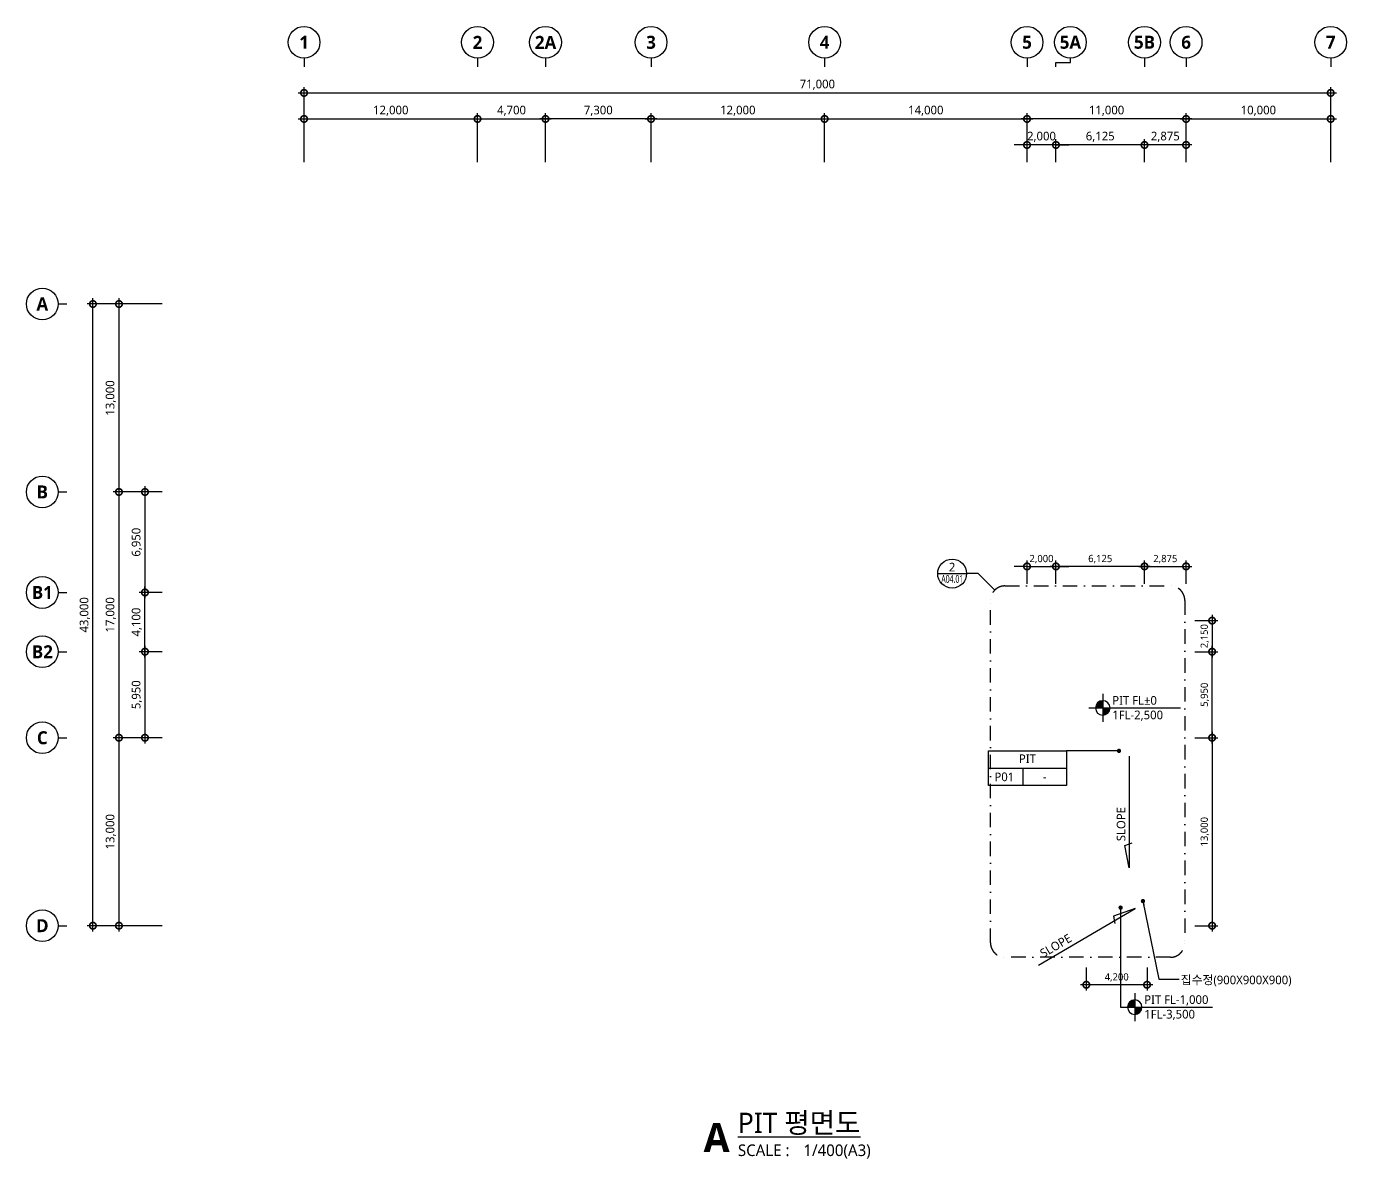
# Model space of a CAD drawing. Header units: millimetres. Extents: x -145104 to 501096, y 3876 to 113496.
# Drawn here: x -145104 to -53804, y 26467 to 104776 of the extents above; entities that cross this region are included whole.
import ezdxf
from ezdxf.enums import TextEntityAlignment as Align

# ---------------------------------------------------------------- set-up
doc = ezdxf.new("R2010")
doc.units = ezdxf.units.MM
doc.header["$LTSCALE"] = 200
doc.linetypes.add('DASHDOT-GAUN', pattern=[10, 5, -2.5, 0, -2.5])
doc.layers.get('DEFPOINTS').update_dxf_attribs({"color": 137})
for name, color, linetype in [('DIM', 7, 'Continuous'), ('DIM-INT', 7, 'Continuous'), ('SYM', 6, 'Continuous'), ('SYM-BUB', 3, 'Continuous'), ('SYM-LEAD', 6, 'Continuous'), ('SYM-LEVEL', 7, 'Continuous'), ('TEXT', 3, 'Continuous'), ('TEXT-NOTE', 6, 'Continuous')]:
    doc.layers.add(name, color=color, linetype=linetype)
doc.styles.add('$0$스타일1', font='malgun.ttf')
doc.styles.add('맑은고딕B', font='malgunbd.ttf')
doc.styles.add('스타일1', font='malgun.ttf')
doc.dimstyles.new('CJA', dxfattribs={"dimscale": 300, "dimtxt": 2.7, "dimasz": 1, "dimexe": 2, "dimexo": 3, "dimgap": 1, "dimtad": 1, "dimdec": 0, "dimzin": 1, "dimdsep": 46, "dimlunit": 6, "dimtxsty": '$0$스타일1', "dimblk": 'CJDOT', "dimcen": 0.09, "dimdle": 1, "dimclrd": 256, "dimclre": 256, "dimclrt": 3, "dimadec": 0, "dimazin": 0, "dimtfac": 1, "dimtdec": 0, "dimtix": 1, "dimtmove": 2, "dimatfit": 3, "dimldrblk": 'CJDOT', "dimfxl": 1, "dimtolj": 1, "dimtzin": 1, "dimarcsym": 0})
doc.dimstyles.new('DIM-QD 1', dxfattribs={"dimtxt": 3, "dimasz": 1.5, "dimexe": 1, "dimexo": 0, "dimgap": 1, "dimtad": 1, "dimdec": 3, "dimdsep": 46, "dimlunit": 6, "dimtxsty": '$0$스타일1', "dimblk1": 'ARCHTICK', "dimblk2": 'ARCHTICK', "dimsah": 1, "dimcen": 0, "dimclrd": 256, "dimclre": 256, "dimclrt": 3, "dimazin": 2, "dimtfac": 1, "dimtdec": 3, "dimtix": 1, "dimtmove": 2, "dimatfit": 3, "dimldrblk": 'ARCHTICK', "dimfxl": 1, "dimtolj": 1, "dimtzin": 0, "dimarcsym": 0})

# ---------------------------------------------------------------- blocks, each defined once
blk = doc.blocks.new('room')
at = {"layer": 'TEXT-NOTE'}
for p, q in [((0, 0), (0, 12)), ((0, 12), (27, 12)), ((27, 12), (27, 0)), ((0, 6), (27, 6)), ((12, 0), (12, 6)), ((27, 0), (0, 0))]:
    blk.add_line(p, q, dxfattribs=at)
at = {"layer": 'TEXT-NOTE', "color": 3, "style": '스타일1'}
for tag, p in [('실명', (13.5, 9.28)), ('101', (5.53, 3.02)), ('2400', (19.5, 3))]:
    blk.add_attdef(tag, text='', height=3, dxfattribs=at).set_placement(p, align=Align.MIDDLE)
blk = doc.blocks.new('SLOPE1')
at = {"layer": 'SYM', "color": 6}
blk.add_lwpolyline([(17.46, 0), (-21.25, 0), (-13.49, 1.5), (-12.55, -1)], dxfattribs=at)
at = {"layer": 'SYM', "color": 3, "style": '스타일1'}
blk.add_attdef('SLOPE:1/100', (-11.99, 1.33), '', height=3, dxfattribs=at)
blk = doc.blocks.new('_ARCHTICK')
at = {"color": 0, "linetype": 'ByBlock', "const_width": 0.15}
blk.add_lwpolyline([(-0.5, -0.5), (0.5, 0.5)], dxfattribs=at)
blk = doc.blocks.new('dwgtitle')
at = {"layer": 'SYM', "color": 3, "style": '스타일1'}
blk.add_text('SCALE :', height=4, dxfattribs=at).set_placement((12.25, -1.4))
at = {"layer": 'SYM', "color": 6, "style": '맑은고딕B'}
blk.add_attdef('A', text='', height=10, dxfattribs=at).set_placement((4.89, 5), align=Align.MIDDLE)
at = {"layer": 'SYM', "color": 3, "style": '스타일1'}
for tag, p, height in [('%%UTITLE', (12.25, 6.59), 7), ('1/100', (34.89, -1.4), 4)]:
    blk.add_attdef(tag, p, '', height=height, dxfattribs=at)
blk = doc.blocks.new('_DotSmall')
at = {"color": 0, "linetype": 'ByBlock', "const_width": 0.5}
blk.add_lwpolyline([(-0.0625, 0, 1), (0.0625, 0, 1)], format="xyb", close=True, dxfattribs=at)
blk = doc.blocks.new('*D36')
at = {"layer": 'DEFPOINTS', "color": 0, "transparency": 16777216}
for p in [(-140504, 85576), (-135104, 85576), (-135104, 42576)]:
    blk.add_point(p, dxfattribs=at)
at = {"layer": 'DIM', "color": 7, "lineweight": -2, "transparency": 16777216}
for p, q in [((-140504, 42176), (-140504, 85976)), ((-135704, 85576), (-140904, 85576)), ((-135704, 42576), (-140904, 42576))]:
    blk.add_line(p, q, dxfattribs=at)
at = {"layer": 'DIM', "color": 7, "lineweight": -2, "transparency": 16777216, "xscale": 900, "yscale": 900, "zscale": 900}
for p, rotation in [((-140504, 85576), 90), ((-140504, 42576), 270)]:
    blk.add_blockref('_DotSmall', p, dxfattribs=dict(at, rotation=rotation))
at = {"layer": 'DIM', "color": 3, "transparency": 16777216, "insert": (-141064, 64076), "char_height": 600, "attachment_point": 5, "rotation": 90, "style": '$0$스타일1'}
blk.add_mtext('\\A1;43,000', dxfattribs=at)
blk = doc.blocks.new('CJDOT')
blk.add_line((-2, 0), (2, 0))
at = {"const_width": 0.5}
blk.add_lwpolyline([(-0.25, 0, 1), (0.25, 0, 1)], format="xyb", close=True, dxfattribs=at)
blk = doc.blocks.new('*D37')
at = {"layer": 'DEFPOINTS', "color": 0, "transparency": 16777216}
for p in [(-135104, 85576), (-138704, 72576), (-135104, 72576)]:
    blk.add_point(p, dxfattribs=at)
at = {"layer": 'DIM', "color": 7, "lineweight": -2, "transparency": 16777216}
for p, q in [((-138704, 85976), (-138704, 72176)), ((-135704, 85576), (-139104, 85576)), ((-135704, 72576), (-139104, 72576))]:
    blk.add_line(p, q, dxfattribs=at)
at = {"layer": 'DIM', "color": 7, "lineweight": -2, "transparency": 16777216, "xscale": 900, "yscale": 900, "zscale": 900}
for p, rotation in [((-138704, 85576), 90), ((-138704, 72576), 270)]:
    blk.add_blockref('_DotSmall', p, dxfattribs=dict(at, rotation=rotation))
at = {"layer": 'DIM', "color": 3, "transparency": 16777216, "insert": (-139266, 79076), "char_height": 600, "attachment_point": 5, "rotation": 90, "style": '$0$스타일1'}
blk.add_mtext('\\A1;13,000', dxfattribs=at)
blk = doc.blocks.new('*D38')
at = {"layer": 'DEFPOINTS', "color": 0, "transparency": 16777216}
for p in [(-135104, 55576), (-138704, 42576), (-135104, 42576)]:
    blk.add_point(p, dxfattribs=at)
at = {"layer": 'DIM', "color": 7, "lineweight": -2, "transparency": 16777216}
for p, q in [((-138704, 55976), (-138704, 42176)), ((-135704, 55576), (-139104, 55576)), ((-135704, 42576), (-139104, 42576))]:
    blk.add_line(p, q, dxfattribs=at)
at = {"layer": 'DIM', "color": 7, "lineweight": -2, "transparency": 16777216, "xscale": 900, "yscale": 900, "zscale": 900}
for p, rotation in [((-138704, 55576), 90), ((-138704, 42576), 270)]:
    blk.add_blockref('_DotSmall', p, dxfattribs=dict(at, rotation=rotation))
at = {"layer": 'DIM', "color": 3, "transparency": 16777216, "insert": (-139266, 49076), "char_height": 600, "attachment_point": 5, "rotation": 90, "style": '$0$스타일1'}
blk.add_mtext('\\A1;13,000', dxfattribs=at)
blk = doc.blocks.new('*D39')
at = {"layer": 'DEFPOINTS', "color": 0, "transparency": 16777216}
for p in [(-54904, 100176), (-125904, 94776), (-54904, 94776)]:
    blk.add_point(p, dxfattribs=at)
at = {"layer": 'DIM', "color": 7, "lineweight": -2, "transparency": 16777216}
for p, q in [((-125904, 95376), (-125904, 100576)), ((-54904, 95376), (-54904, 100576)), ((-126304, 100176), (-54504, 100176))]:
    blk.add_line(p, q, dxfattribs=at)
at = {"layer": 'DIM', "color": 7, "lineweight": -2, "transparency": 16777216, "xscale": 900, "yscale": 900, "zscale": 900, "rotation": 180}
blk.add_blockref('_DotSmall', (-125904, 100176), dxfattribs=at)
at = {"layer": 'DIM', "color": 7, "lineweight": -2, "transparency": 16777216, "xscale": 900, "yscale": 900, "zscale": 900}
blk.add_blockref('_DotSmall', (-54904, 100176), dxfattribs=at)
at = {"layer": 'DIM', "color": 3, "transparency": 16777216, "insert": (-90404, 100738), "char_height": 600, "attachment_point": 5, "style": '스타일1'}
blk.add_mtext('\\A1;71,000', dxfattribs=at)
blk = doc.blocks.new('*D40')
at = {"layer": 'DEFPOINTS', "color": 0, "transparency": 16777216}
for p in [(-54904, 98376), (-64904, 94776), (-54904, 94776)]:
    blk.add_point(p, dxfattribs=at)
at = {"layer": 'DIM', "color": 7, "lineweight": -2, "transparency": 16777216}
for p, q in [((-64904, 95376), (-64904, 98776)), ((-54904, 95376), (-54904, 98776)), ((-65304, 98376), (-54504, 98376))]:
    blk.add_line(p, q, dxfattribs=at)
at = {"layer": 'DIM', "color": 7, "lineweight": -2, "transparency": 16777216, "xscale": 900, "yscale": 900, "zscale": 900, "rotation": 180}
blk.add_blockref('_DotSmall', (-64904, 98376), dxfattribs=at)
at = {"layer": 'DIM', "color": 7, "lineweight": -2, "transparency": 16777216, "xscale": 900, "yscale": 900, "zscale": 900}
blk.add_blockref('_DotSmall', (-54904, 98376), dxfattribs=at)
at = {"layer": 'DIM', "color": 3, "transparency": 16777216, "insert": (-59904, 98938), "char_height": 600, "attachment_point": 5, "style": '스타일1'}
blk.add_mtext('\\A1;10,000', dxfattribs=at)
blk = doc.blocks.new('*D41')
at = {"layer": 'DEFPOINTS', "color": 0, "transparency": 16777216}
for p in [(-75904, 98376), (-89904, 94776), (-75904, 94776)]:
    blk.add_point(p, dxfattribs=at)
at = {"layer": 'DIM', "color": 7, "lineweight": -2, "transparency": 16777216}
for p, q in [((-89904, 95376), (-89904, 98776)), ((-75904, 95376), (-75904, 98776)), ((-90304, 98376), (-75504, 98376))]:
    blk.add_line(p, q, dxfattribs=at)
at = {"layer": 'DIM', "color": 7, "lineweight": -2, "transparency": 16777216, "xscale": 900, "yscale": 900, "zscale": 900, "rotation": 180}
blk.add_blockref('_DotSmall', (-89904, 98376), dxfattribs=at)
at = {"layer": 'DIM', "color": 7, "lineweight": -2, "transparency": 16777216, "xscale": 900, "yscale": 900, "zscale": 900}
blk.add_blockref('_DotSmall', (-75904, 98376), dxfattribs=at)
at = {"layer": 'DIM', "color": 3, "transparency": 16777216, "insert": (-82904, 98938), "char_height": 600, "attachment_point": 5, "style": '스타일1'}
blk.add_mtext('\\A1;14,000', dxfattribs=at)
blk = doc.blocks.new('*D42')
at = {"layer": 'DEFPOINTS', "color": 0, "transparency": 16777216}
for p in [(-89904, 98376), (-101904, 94776), (-89904, 94776)]:
    blk.add_point(p, dxfattribs=at)
at = {"layer": 'DIM', "color": 7, "lineweight": -2, "transparency": 16777216}
for p, q in [((-101904, 95376), (-101904, 98776)), ((-89904, 95376), (-89904, 98776)), ((-102304, 98376), (-89504, 98376))]:
    blk.add_line(p, q, dxfattribs=at)
at = {"layer": 'DIM', "color": 7, "lineweight": -2, "transparency": 16777216, "xscale": 900, "yscale": 900, "zscale": 900, "rotation": 180}
blk.add_blockref('_DotSmall', (-101904, 98376), dxfattribs=at)
at = {"layer": 'DIM', "color": 7, "lineweight": -2, "transparency": 16777216, "xscale": 900, "yscale": 900, "zscale": 900}
blk.add_blockref('_DotSmall', (-89904, 98376), dxfattribs=at)
at = {"layer": 'DIM', "color": 3, "transparency": 16777216, "insert": (-95904, 98938), "char_height": 600, "attachment_point": 5, "style": '스타일1'}
blk.add_mtext('\\A1;12,000', dxfattribs=at)
blk = doc.blocks.new('*D43')
at = {"layer": 'DEFPOINTS', "color": 0, "transparency": 16777216}
for p in [(-113904, 98376), (-125904, 94776), (-113904, 94776)]:
    blk.add_point(p, dxfattribs=at)
at = {"layer": 'DIM', "color": 7, "lineweight": -2, "transparency": 16777216}
for p, q in [((-125904, 95376), (-125904, 98776)), ((-113904, 95376), (-113904, 98776)), ((-126304, 98376), (-113504, 98376))]:
    blk.add_line(p, q, dxfattribs=at)
at = {"layer": 'DIM', "color": 7, "lineweight": -2, "transparency": 16777216, "xscale": 900, "yscale": 900, "zscale": 900, "rotation": 180}
blk.add_blockref('_DotSmall', (-125904, 98376), dxfattribs=at)
at = {"layer": 'DIM', "color": 7, "lineweight": -2, "transparency": 16777216, "xscale": 900, "yscale": 900, "zscale": 900}
blk.add_blockref('_DotSmall', (-113904, 98376), dxfattribs=at)
at = {"layer": 'DIM', "color": 3, "transparency": 16777216, "insert": (-119904, 98938), "char_height": 600, "attachment_point": 5, "style": '스타일1'}
blk.add_mtext('\\A1;12,000', dxfattribs=at)
blk = doc.blocks.new('NEW_BUB')
at = {"layer": 'SYM-BUB', "color": 6}
blk.add_line((0, 3), (0, 0), dxfattribs=at)
blk.add_circle((0, 8.5), 5.5, dxfattribs=at)
at = {"layer": 'SYM-BUB', "color": 3, "style": '맑은고딕B'}
blk.add_attdef('X', text='', height=4.5, dxfattribs=at).set_placement((0, 8.5), align=Align.MIDDLE)
blk = doc.blocks.new('DET1')
at = {"layer": 'SYM', "color": 6}
blk.add_line((0, 0), (10, 0), dxfattribs=at)
blk.add_circle((5, 0), 5, dxfattribs=at)
at = {"layer": 'SYM', "color": 3, "style": '스타일1'}
blk.add_attdef('1', text='', height=3, dxfattribs=at).set_placement((5, 2.25), align=Align.MIDDLE)
at = {"layer": 'SYM', "color": 3, "style": '스타일1', "width": 0.84071}
blk.add_attdef('A2.01', text='', height=2.7, dxfattribs=at).set_placement((1.24, -3.19), (9.23, -3.19), align=Align.FIT)
blk = doc.blocks.new('LEVEL1')
at = {"layer": 'SYM-LEVEL'}
h = blk.add_hatch(color=6, dxfattribs=at)
edge = h.paths.add_edge_path()
edge.add_ellipse((4.87, 0), major_axis=(1.77, 1.77), ratio=1, start_angle=405, end_angle=495)
edge.add_line((2.37, 0), (4.87, 0))
edge.add_line((4.87, 0), (4.87, 2.5))
edge = h.paths.add_edge_path()
edge.add_ellipse((4.87, 0), major_axis=(1.77, 1.77), ratio=1, start_angle=225, end_angle=315)
edge.add_line((7.37, 0), (4.87, 0))
edge.add_line((4.87, 0), (4.87, -2.5))
at = {"layer": 'SYM-LEVEL', "color": 6}
for p, q in [((4.87, 4.87), (4.87, -4.87)), ((0, 0), (9.74, 0)), ((9.07, 0), (31.8, 0))]:
    blk.add_line(p, q, dxfattribs=at)
blk.add_ellipse((4.87, 0), major_axis=(1.77, 1.77), ratio=1, start_param=5.497787, end_param=11.780972, dxfattribs=at)
at = {"layer": 'SYM-LEVEL', "color": 3, "style": '스타일1'}
for tag, p in [('1층-바닥마감', (8.16, 1.11)), ('EL-+100', (8.16, -3.93))]:
    blk.add_attdef(tag, p, '', height=3, dxfattribs=at)
blk = doc.blocks.new('*D140')
at = {"layer": 'DEFPOINTS', "color": 0, "transparency": 16777216}
for p in [(-73904, 67426), (-75904, 65626), (-73904, 65626)]:
    blk.add_point(p, dxfattribs=at)
at = {"layer": 'DIM-INT', "color": 7, "lineweight": -2, "transparency": 16777216}
for p, q in [((-75904, 66226), (-75904, 67826)), ((-73904, 66226), (-73904, 67826)), ((-75904, 67426), (-76804, 67426)), ((-75904, 67426), (-73904, 67426)), ((-73904, 67426), (-73004, 67426))]:
    blk.add_line(p, q, dxfattribs=at)
at = {"layer": 'DIM-INT', "color": 7, "lineweight": -2, "transparency": 16777216, "xscale": 900, "yscale": 900, "zscale": 900}
blk.add_blockref('_DotSmall', (-75904, 67426), dxfattribs=at)
at = {"layer": 'DIM-INT', "color": 7, "lineweight": -2, "transparency": 16777216, "xscale": 900, "yscale": 900, "zscale": 900, "rotation": 180}
blk.add_blockref('_DotSmall', (-73904, 67426), dxfattribs=at)
at = {"layer": 'DIM-INT', "color": 3, "transparency": 16777216, "insert": (-74904, 67926), "char_height": 500, "attachment_point": 5, "style": '스타일1'}
blk.add_mtext('\\A1;2,000', dxfattribs=at)
blk = doc.blocks.new('*D141')
at = {"layer": 'DEFPOINTS', "color": 0, "transparency": 16777216}
for p in [(-73904, 67426), (-73904, 65626), (-67779, 65626)]:
    blk.add_point(p, dxfattribs=at)
at = {"layer": 'DIM-INT', "color": 7, "lineweight": -2, "transparency": 16777216}
for p, q in [((-73904, 66226), (-73904, 67826)), ((-67779, 66226), (-67779, 67826)), ((-67379, 67426), (-74304, 67426))]:
    blk.add_line(p, q, dxfattribs=at)
at = {"layer": 'DIM-INT', "color": 7, "lineweight": -2, "transparency": 16777216, "xscale": 900, "yscale": 900, "zscale": 900, "rotation": 180}
blk.add_blockref('_DotSmall', (-73904, 67426), dxfattribs=at)
at = {"layer": 'DIM-INT', "color": 7, "lineweight": -2, "transparency": 16777216, "xscale": 900, "yscale": 900, "zscale": 900}
blk.add_blockref('_DotSmall', (-67779, 67426), dxfattribs=at)
at = {"layer": 'DIM-INT', "color": 3, "transparency": 16777216, "insert": (-70841, 67928), "char_height": 500, "attachment_point": 5, "style": '스타일1'}
blk.add_mtext('\\A1;6,125', dxfattribs=at)
blk = doc.blocks.new('*D142')
at = {"layer": 'DEFPOINTS', "color": 0, "transparency": 16777216}
for p in [(-64904, 67426), (-67779, 65626), (-64904, 65626)]:
    blk.add_point(p, dxfattribs=at)
at = {"layer": 'DIM-INT', "color": 7, "lineweight": -2, "transparency": 16777216}
for p, q in [((-67779, 66226), (-67779, 67826)), ((-64904, 66226), (-64904, 67826)), ((-68179, 67426), (-64504, 67426))]:
    blk.add_line(p, q, dxfattribs=at)
at = {"layer": 'DIM-INT', "color": 7, "lineweight": -2, "transparency": 16777216, "xscale": 900, "yscale": 900, "zscale": 900, "rotation": 180}
blk.add_blockref('_DotSmall', (-67779, 67426), dxfattribs=at)
at = {"layer": 'DIM-INT', "color": 7, "lineweight": -2, "transparency": 16777216, "xscale": 900, "yscale": 900, "zscale": 900}
blk.add_blockref('_DotSmall', (-64904, 67426), dxfattribs=at)
at = {"layer": 'DIM-INT', "color": 3, "transparency": 16777216, "insert": (-66341, 67926), "char_height": 500, "attachment_point": 5, "style": '스타일1'}
blk.add_mtext('\\A1;2,875', dxfattribs=at)
blk = doc.blocks.new('*D143')
at = {"layer": 'DEFPOINTS', "color": 0, "transparency": 16777216}
for p in [(-64904, 63676), (-64904, 61526), (-63104, 61526)]:
    blk.add_point(p, dxfattribs=at)
at = {"layer": 'DIM-INT', "color": 7, "lineweight": -2, "transparency": 16777216}
for p, q in [((-63104, 64076), (-63104, 61126)), ((-64304, 63676), (-62704, 63676)), ((-64304, 61526), (-62704, 61526))]:
    blk.add_line(p, q, dxfattribs=at)
at = {"layer": 'DIM-INT', "color": 7, "lineweight": -2, "transparency": 16777216, "xscale": 900, "yscale": 900, "zscale": 900}
for p, rotation in [((-63104, 63676), 90), ((-63104, 61526), 270)]:
    blk.add_blockref('_DotSmall', p, dxfattribs=dict(at, rotation=rotation))
at = {"layer": 'DIM-INT', "color": 3, "transparency": 16777216, "insert": (-63606, 62601), "char_height": 500, "attachment_point": 5, "rotation": 90, "style": '스타일1'}
blk.add_mtext('\\A1;2,150', dxfattribs=at)
blk = doc.blocks.new('*D144')
at = {"layer": 'DEFPOINTS', "color": 0, "transparency": 16777216}
for p in [(-64904, 61526), (-63104, 61526), (-64904, 55576)]:
    blk.add_point(p, dxfattribs=at)
at = {"layer": 'DIM-INT', "color": 7, "lineweight": -2, "transparency": 16777216}
for p, q in [((-64304, 61526), (-62704, 61526)), ((-63104, 55176), (-63104, 61926)), ((-64304, 55576), (-62704, 55576))]:
    blk.add_line(p, q, dxfattribs=at)
at = {"layer": 'DIM-INT', "color": 7, "lineweight": -2, "transparency": 16777216, "xscale": 900, "yscale": 900, "zscale": 900}
for p, rotation in [((-63104, 61526), 90), ((-63104, 55576), 270)]:
    blk.add_blockref('_DotSmall', p, dxfattribs=dict(at, rotation=rotation))
at = {"layer": 'DIM-INT', "color": 3, "transparency": 16777216, "insert": (-63604, 58551), "char_height": 500, "attachment_point": 5, "rotation": 90, "style": '스타일1'}
blk.add_mtext('\\A1;5,950', dxfattribs=at)
blk = doc.blocks.new('*D145')
at = {"layer": 'DEFPOINTS', "color": 0, "transparency": 16777216}
for p in [(-64904, 55576), (-64904, 42576), (-63104, 42576)]:
    blk.add_point(p, dxfattribs=at)
at = {"layer": 'DIM-INT', "color": 7, "lineweight": -2, "transparency": 16777216}
for p, q in [((-63104, 55976), (-63104, 42176)), ((-64304, 55576), (-62704, 55576)), ((-64304, 42576), (-62704, 42576))]:
    blk.add_line(p, q, dxfattribs=at)
at = {"layer": 'DIM-INT', "color": 7, "lineweight": -2, "transparency": 16777216, "xscale": 900, "yscale": 900, "zscale": 900}
for p, rotation in [((-63104, 55576), 90), ((-63104, 42576), 270)]:
    blk.add_blockref('_DotSmall', p, dxfattribs=dict(at, rotation=rotation))
at = {"layer": 'DIM-INT', "color": 3, "transparency": 16777216, "insert": (-63606, 49076), "char_height": 500, "attachment_point": 5, "rotation": 90, "style": '스타일1'}
blk.add_mtext('\\A1;13,000', dxfattribs=at)
blk = doc.blocks.new('*D146')
at = {"layer": 'DEFPOINTS', "color": 0, "transparency": 16777216}
for p in [(-71804, 40290), (-67604, 40290), (-71804, 38490)]:
    blk.add_point(p, dxfattribs=at)
at = {"layer": 'DIM-INT', "color": 7, "lineweight": -2, "transparency": 16777216}
for p, q in [((-71804, 39690), (-71804, 38090)), ((-67604, 39690), (-67604, 38090)), ((-67204, 38490), (-72204, 38490))]:
    blk.add_line(p, q, dxfattribs=at)
at = {"layer": 'DIM-INT', "color": 7, "lineweight": -2, "transparency": 16777216, "xscale": 900, "yscale": 900, "zscale": 900, "rotation": 180}
blk.add_blockref('_DotSmall', (-71804, 38490), dxfattribs=at)
at = {"layer": 'DIM-INT', "color": 7, "lineweight": -2, "transparency": 16777216, "xscale": 900, "yscale": 900, "zscale": 900}
blk.add_blockref('_DotSmall', (-67604, 38490), dxfattribs=at)
at = {"layer": 'DIM-INT', "color": 3, "transparency": 16777216, "insert": (-69704, 38991), "char_height": 500, "attachment_point": 5, "style": '스타일1'}
blk.add_mtext('\\A1;4,200', dxfattribs=at)
blk = doc.blocks.new('*D160')
at = {"layer": 'DEFPOINTS', "color": 0, "transparency": 16777216}
for p in [(-75904, 98376), (-89904, 94776), (-75904, 94776)]:
    blk.add_point(p, dxfattribs=at)
at = {"layer": 'DIM', "color": 7, "lineweight": -2, "transparency": 16777216}
for p, q in [((-89904, 95376), (-89904, 98776)), ((-75904, 95376), (-75904, 98776)), ((-90304, 98376), (-75504, 98376))]:
    blk.add_line(p, q, dxfattribs=at)
at = {"layer": 'DIM', "color": 7, "lineweight": -2, "transparency": 16777216, "xscale": 900, "yscale": 900, "zscale": 900, "rotation": 180}
blk.add_blockref('_DotSmall', (-89904, 98376), dxfattribs=at)
at = {"layer": 'DIM', "color": 7, "lineweight": -2, "transparency": 16777216, "xscale": 900, "yscale": 900, "zscale": 900}
blk.add_blockref('_DotSmall', (-75904, 98376), dxfattribs=at)
at = {"layer": 'DIM', "color": 3, "transparency": 16777216, "insert": (-82904, 98938), "char_height": 600, "attachment_point": 5, "style": '스타일1'}
blk.add_mtext('\\A1;14,000', dxfattribs=at)
blk = doc.blocks.new('*D161')
at = {"layer": 'DEFPOINTS', "color": 0, "transparency": 16777216}
for p in [(-89904, 98376), (-101904, 94776), (-89904, 94776)]:
    blk.add_point(p, dxfattribs=at)
at = {"layer": 'DIM', "color": 7, "lineweight": -2, "transparency": 16777216}
for p, q in [((-101904, 95376), (-101904, 98776)), ((-89904, 95376), (-89904, 98776)), ((-102304, 98376), (-89504, 98376))]:
    blk.add_line(p, q, dxfattribs=at)
at = {"layer": 'DIM', "color": 7, "lineweight": -2, "transparency": 16777216, "xscale": 900, "yscale": 900, "zscale": 900, "rotation": 180}
blk.add_blockref('_DotSmall', (-101904, 98376), dxfattribs=at)
at = {"layer": 'DIM', "color": 7, "lineweight": -2, "transparency": 16777216, "xscale": 900, "yscale": 900, "zscale": 900}
blk.add_blockref('_DotSmall', (-89904, 98376), dxfattribs=at)
at = {"layer": 'DIM', "color": 3, "transparency": 16777216, "insert": (-95904, 98938), "char_height": 600, "attachment_point": 5, "style": '스타일1'}
blk.add_mtext('\\A1;12,000', dxfattribs=at)
blk = doc.blocks.new('*D162')
at = {"layer": 'DEFPOINTS', "color": 0, "transparency": 16777216}
for p in [(-109204, 98376), (-113904, 94776), (-109204, 94776)]:
    blk.add_point(p, dxfattribs=at)
at = {"layer": 'DIM', "color": 7, "lineweight": -2, "transparency": 16777216}
for p, q in [((-113904, 95376), (-113904, 98776)), ((-109204, 95376), (-109204, 98776)), ((-114304, 98376), (-108804, 98376))]:
    blk.add_line(p, q, dxfattribs=at)
at = {"layer": 'DIM', "color": 7, "lineweight": -2, "transparency": 16777216, "xscale": 900, "yscale": 900, "zscale": 900, "rotation": 180}
blk.add_blockref('_DotSmall', (-113904, 98376), dxfattribs=at)
at = {"layer": 'DIM', "color": 7, "lineweight": -2, "transparency": 16777216, "xscale": 900, "yscale": 900, "zscale": 900}
blk.add_blockref('_DotSmall', (-109204, 98376), dxfattribs=at)
at = {"layer": 'DIM', "color": 3, "transparency": 16777216, "insert": (-111554, 98937), "char_height": 600, "attachment_point": 5, "style": '스타일1'}
blk.add_mtext('\\A1;4,700', dxfattribs=at)
blk = doc.blocks.new('*D163')
at = {"layer": 'DEFPOINTS', "color": 0, "transparency": 16777216}
for p in [(-109204, 98376), (-109204, 94776), (-101904, 94776)]:
    blk.add_point(p, dxfattribs=at)
at = {"layer": 'DIM', "color": 7, "lineweight": -2, "transparency": 16777216}
for p, q in [((-109204, 95376), (-109204, 98776)), ((-101904, 95376), (-101904, 98776)), ((-101504, 98376), (-109604, 98376))]:
    blk.add_line(p, q, dxfattribs=at)
at = {"layer": 'DIM', "color": 7, "lineweight": -2, "transparency": 16777216, "xscale": 900, "yscale": 900, "zscale": 900, "rotation": 180}
blk.add_blockref('_DotSmall', (-109204, 98376), dxfattribs=at)
at = {"layer": 'DIM', "color": 7, "lineweight": -2, "transparency": 16777216, "xscale": 900, "yscale": 900, "zscale": 900}
blk.add_blockref('_DotSmall', (-101904, 98376), dxfattribs=at)
at = {"layer": 'DIM', "color": 3, "transparency": 16777216, "insert": (-105554, 98937), "char_height": 600, "attachment_point": 5, "style": '스타일1'}
blk.add_mtext('\\A1;7,300', dxfattribs=at)
blk = doc.blocks.new('*D201')
at = {"layer": 'DEFPOINTS', "color": 0, "transparency": 16777216}
for p in [(-135104, 61526), (-136904, 55576), (-135104, 55576)]:
    blk.add_point(p, dxfattribs=at)
at = {"layer": 'DIM', "color": 7, "lineweight": -2, "transparency": 16777216}
for p, q in [((-135704, 61526), (-137304, 61526)), ((-136904, 61926), (-136904, 55176)), ((-135704, 55576), (-137304, 55576))]:
    blk.add_line(p, q, dxfattribs=at)
at = {"layer": 'DIM', "color": 7, "lineweight": -2, "transparency": 16777216, "xscale": 900, "yscale": 900, "zscale": 900}
for p, rotation in [((-136904, 61526), 90), ((-136904, 55576), 270)]:
    blk.add_blockref('_DotSmall', p, dxfattribs=dict(at, rotation=rotation))
at = {"layer": 'DIM', "color": 3, "transparency": 16777216, "insert": (-137464, 58551), "char_height": 600, "attachment_point": 5, "rotation": 90, "style": '$0$스타일1'}
blk.add_mtext('\\A1;5,950', dxfattribs=at)
blk = doc.blocks.new('*D202')
at = {"layer": 'DEFPOINTS', "color": 0, "transparency": 16777216}
for p in [(-136904, 65626), (-135104, 65626), (-135104, 61526)]:
    blk.add_point(p, dxfattribs=at)
at = {"layer": 'DIM', "color": 7, "lineweight": -2, "transparency": 16777216}
for p, q in [((-136904, 61126), (-136904, 66026)), ((-135704, 65626), (-137304, 65626)), ((-135704, 61526), (-137304, 61526))]:
    blk.add_line(p, q, dxfattribs=at)
at = {"layer": 'DIM', "color": 7, "lineweight": -2, "transparency": 16777216, "xscale": 900, "yscale": 900, "zscale": 900}
for p, rotation in [((-136904, 65626), 90), ((-136904, 61526), 270)]:
    blk.add_blockref('_DotSmall', p, dxfattribs=dict(at, rotation=rotation))
at = {"layer": 'DIM', "color": 3, "transparency": 16777216, "insert": (-137466, 63576), "char_height": 600, "attachment_point": 5, "rotation": 90, "style": '$0$스타일1'}
blk.add_mtext('\\A1;4,100', dxfattribs=at)
blk = doc.blocks.new('*D203')
at = {"layer": 'DEFPOINTS', "color": 0, "transparency": 16777216}
for p in [(-135104, 72576), (-136904, 65626), (-135104, 65626)]:
    blk.add_point(p, dxfattribs=at)
at = {"layer": 'DIM', "color": 7, "lineweight": -2, "transparency": 16777216}
for p, q in [((-135704, 72576), (-137304, 72576)), ((-136904, 72976), (-136904, 65226)), ((-135704, 65626), (-137304, 65626))]:
    blk.add_line(p, q, dxfattribs=at)
at = {"layer": 'DIM', "color": 7, "lineweight": -2, "transparency": 16777216, "xscale": 900, "yscale": 900, "zscale": 900}
for p, rotation in [((-136904, 72576), 90), ((-136904, 65626), 270)]:
    blk.add_blockref('_DotSmall', p, dxfattribs=dict(at, rotation=rotation))
at = {"layer": 'DIM', "color": 3, "transparency": 16777216, "insert": (-137464, 69101), "char_height": 600, "attachment_point": 5, "rotation": 90, "style": '$0$스타일1'}
blk.add_mtext('\\A1;6,950', dxfattribs=at)
blk = doc.blocks.new('*D204')
at = {"layer": 'DEFPOINTS', "color": 0, "transparency": 16777216}
for p in [(-135104, 72576), (-138704, 55576), (-135104, 55576)]:
    blk.add_point(p, dxfattribs=at)
at = {"layer": 'DIM', "color": 7, "lineweight": -2, "transparency": 16777216}
for p, q in [((-135704, 72576), (-139104, 72576)), ((-138704, 72976), (-138704, 55176)), ((-135704, 55576), (-139104, 55576))]:
    blk.add_line(p, q, dxfattribs=at)
at = {"layer": 'DIM', "color": 7, "lineweight": -2, "transparency": 16777216, "xscale": 900, "yscale": 900, "zscale": 900}
for p, rotation in [((-138704, 72576), 90), ((-138704, 55576), 270)]:
    blk.add_blockref('_DotSmall', p, dxfattribs=dict(at, rotation=rotation))
at = {"layer": 'DIM', "color": 3, "transparency": 16777216, "insert": (-139266, 64076), "char_height": 600, "attachment_point": 5, "rotation": 90, "style": '$0$스타일1'}
blk.add_mtext('\\A1;17,000', dxfattribs=at)
blk = doc.blocks.new('*D206')
at = {"layer": 'DEFPOINTS', "color": 0, "transparency": 16777216}
for p in [(-75904, 96576), (-75904, 94776), (-73904, 94776)]:
    blk.add_point(p, dxfattribs=at)
at = {"layer": 'DIM', "color": 7, "lineweight": -2, "transparency": 16777216}
for p, q in [((-75904, 95376), (-75904, 96976)), ((-73904, 95376), (-73904, 96976)), ((-75904, 96576), (-76804, 96576)), ((-73904, 96576), (-75904, 96576)), ((-73904, 96576), (-73004, 96576))]:
    blk.add_line(p, q, dxfattribs=at)
at = {"layer": 'DIM', "color": 7, "lineweight": -2, "transparency": 16777216, "xscale": 900, "yscale": 900, "zscale": 900}
blk.add_blockref('_DotSmall', (-75904, 96576), dxfattribs=at)
at = {"layer": 'DIM', "color": 7, "lineweight": -2, "transparency": 16777216, "xscale": 900, "yscale": 900, "zscale": 900, "rotation": 180}
blk.add_blockref('_DotSmall', (-73904, 96576), dxfattribs=at)
at = {"layer": 'DIM', "color": 3, "transparency": 16777216, "insert": (-74904, 97137), "char_height": 600, "attachment_point": 5, "style": '스타일1'}
blk.add_mtext('\\A1;2,000', dxfattribs=at)
blk = doc.blocks.new('*D207')
at = {"layer": 'DEFPOINTS', "color": 0, "transparency": 16777216}
for p in [(-67779, 96576), (-67779, 94776), (-64904, 94776)]:
    blk.add_point(p, dxfattribs=at)
at = {"layer": 'DIM', "color": 7, "lineweight": -2, "transparency": 16777216}
for p, q in [((-67779, 95376), (-67779, 96976)), ((-64904, 95376), (-64904, 96976)), ((-64504, 96576), (-68179, 96576))]:
    blk.add_line(p, q, dxfattribs=at)
at = {"layer": 'DIM', "color": 7, "lineweight": -2, "transparency": 16777216, "xscale": 900, "yscale": 900, "zscale": 900, "rotation": 180}
blk.add_blockref('_DotSmall', (-67779, 96576), dxfattribs=at)
at = {"layer": 'DIM', "color": 7, "lineweight": -2, "transparency": 16777216, "xscale": 900, "yscale": 900, "zscale": 900}
blk.add_blockref('_DotSmall', (-64904, 96576), dxfattribs=at)
at = {"layer": 'DIM', "color": 3, "transparency": 16777216, "insert": (-66341, 97137), "char_height": 600, "attachment_point": 5, "style": '스타일1'}
blk.add_mtext('\\A1;2,875', dxfattribs=at)
blk = doc.blocks.new('*D205')
at = {"layer": 'DEFPOINTS', "color": 0, "transparency": 16777216}
for p in [(-73904, 96576), (-73904, 94776), (-67779, 94776)]:
    blk.add_point(p, dxfattribs=at)
at = {"layer": 'DIM', "color": 7, "lineweight": -2, "transparency": 16777216}
for p, q in [((-73904, 95376), (-73904, 96976)), ((-67779, 95376), (-67779, 96976)), ((-67379, 96576), (-74304, 96576))]:
    blk.add_line(p, q, dxfattribs=at)
at = {"layer": 'DIM', "color": 7, "lineweight": -2, "transparency": 16777216, "xscale": 900, "yscale": 900, "zscale": 900, "rotation": 180}
blk.add_blockref('_DotSmall', (-73904, 96576), dxfattribs=at)
at = {"layer": 'DIM', "color": 7, "lineweight": -2, "transparency": 16777216, "xscale": 900, "yscale": 900, "zscale": 900}
blk.add_blockref('_DotSmall', (-67779, 96576), dxfattribs=at)
at = {"layer": 'DIM', "color": 3, "transparency": 16777216, "insert": (-70841, 97138), "char_height": 600, "attachment_point": 5, "style": '스타일1'}
blk.add_mtext('\\A1;6,125', dxfattribs=at)
blk = doc.blocks.new('*D208')
at = {"layer": 'DEFPOINTS', "color": 0, "transparency": 16777216}
for p in [(-75904, 98376), (-75904, 94776), (-64904, 94776)]:
    blk.add_point(p, dxfattribs=at)
at = {"layer": 'DIM', "color": 7, "lineweight": -2, "transparency": 16777216}
for p, q in [((-75904, 95376), (-75904, 98776)), ((-64904, 95376), (-64904, 98776)), ((-64504, 98376), (-76304, 98376))]:
    blk.add_line(p, q, dxfattribs=at)
at = {"layer": 'DIM', "color": 7, "lineweight": -2, "transparency": 16777216, "xscale": 900, "yscale": 900, "zscale": 900, "rotation": 180}
blk.add_blockref('_DotSmall', (-75904, 98376), dxfattribs=at)
at = {"layer": 'DIM', "color": 7, "lineweight": -2, "transparency": 16777216, "xscale": 900, "yscale": 900, "zscale": 900}
blk.add_blockref('_DotSmall', (-64904, 98376), dxfattribs=at)
at = {"layer": 'DIM', "color": 3, "transparency": 16777216, "insert": (-70404, 98938), "char_height": 600, "attachment_point": 5, "style": '스타일1'}
blk.add_mtext('\\A1;11,000', dxfattribs=at)

msp = doc.modelspace()

# ---------------------------------------------------------------- linework, layer by layer
at = {"layer": 'SYM', "color": 6}
msp.add_lwpolyline([(-78137.5, 65782.7), (-79284, 66929.6), (-80084, 66929.6)], dxfattribs=at)
at = {"layer": 'SYM', "color": 3, "linetype": 'DASHDOT-GAUN'}
msp.add_lwpolyline([(-77430.6, 66075.4), (-65991.2, 66075.4, -0.4142136), (-64991.2, 65075.4), (-64991.2, 41392.2, -0.4142136), (-65991.2, 40392.2), (-77430.6, 40392.2, -0.4142136), (-78430.6, 41392.2), (-78430.6, 65075.4, -0.4142136)], format="xyb", close=True, dxfattribs=at)
at = {"layer": 'SYM-BUB', "color": 6}
msp.add_lwpolyline([(-73903.9, 101976.2), (-73903.9, 102276.2), (-72903.9, 102276.2), (-72903.9, 102576.2)], dxfattribs=at)
msp.add_circle((-72903.9, 103676.2), 1100, dxfattribs=at)

# ---------------------------------------------------------------- block references
ref = msp.add_blockref('DET1', (-82084, 66929.6), dxfattribs=dict(xscale=200.0000000000001, yscale=200.0000000000001, zscale=200.0000000000001))
ref.add_attrib('A2.01', 'A04.01', dxfattribs={"layer": 'SYM', "color": 3, "height": 540, "style": '스타일1', "width": 0.658498}).set_placement((-81835.1, 66291.6), (-80311.3, 66291.6), align=Align.FIT)
ref.add_attrib('1', '2', dxfattribs={"layer": 'SYM', "color": 3, "height": 600, "style": '스타일1'}).set_placement((-81084, 67379.6), align=Align.MIDDLE)
at = {"layer": 'SYM', "xscale": 200.0000000000001, "yscale": 200.0000000000001, "zscale": 200.0000000000001, "rotation": 90}
msp.add_blockref('SLOPE1', (-68837.3, 50818.4), dxfattribs=at).add_auto_attribs({'SLOPE:1/100': 'SLOPE'})
at = {"layer": 'SYM'}
ref = msp.add_blockref('SLOPE1', (-72093.3, 41615.1), dxfattribs=dict(at, xscale=-200.0000000000001, yscale=200.0000000000001, zscale=200.0000000000001, rotation=30.51971675888802))
ref.add_attrib('SLOPE:1/100', 'SLOPE', (-74781.3, 40338.1), dxfattribs={"color": 3, "height": 600, "rotation": 30.519717, "style": '스타일1'})
at = {"layer": 'SYM', "xscale": 200.0000000000001, "yscale": 200.0000000000001, "zscale": 200.0000000000001}
msp.add_blockref('dwgtitle', (-98349.5, 26923.5), dxfattribs=at).add_auto_attribs({'%%UTITLE': '%%uPIT 평면도', '1/100': '1/400(A3)', 'A': 'A'})
at = {"layer": 'SYM-BUB', "xscale": 200.0000000000001, "yscale": 200.0000000000001, "zscale": 200.0000000000001}
for p, values in [((-125903.9, 101976.2), {'X': '1'}), ((-113903.9, 101976.2), {'X': '2'}), ((-109203.9, 101976.2), {'X': '2A'}), ((-101903.9, 101976.2), {'X': '3'}), ((-89903.9, 101976.2), {'X': '4'}), ((-75903.9, 101976.2), {'X': '5'}), ((-67778.9, 101976.2), {'X': '5B'}), ((-64903.9, 101976.2), {'X': '6'}), ((-54903.9, 101976.2), {'X': '7'})]:
    msp.add_blockref('NEW_BUB', p, dxfattribs=at).add_auto_attribs(values)
at = {"layer": 'SYM-BUB'}
ref = msp.add_blockref('NEW_BUB', (-142303.9, 85576.2), dxfattribs=dict(at, xscale=200.0000000000001, yscale=200.0000000000001, zscale=200.0000000000001, rotation=90))
ref.add_attrib('X', 'A', dxfattribs={"color": 3, "height": 900, "style": '맑은고딕B'}).set_placement((-144003.9, 85576.2), align=Align.MIDDLE)
ref = msp.add_blockref('NEW_BUB', (-142303.9, 72576.2), dxfattribs=dict(at, xscale=200.0000000000001, yscale=200.0000000000001, zscale=200.0000000000001, rotation=90))
ref.add_attrib('X', 'B', dxfattribs={"color": 3, "height": 900, "style": '맑은고딕B'}).set_placement((-144003.9, 72576.2), align=Align.MIDDLE)
ref = msp.add_blockref('NEW_BUB', (-142303.9, 65626.2), dxfattribs=dict(at, xscale=200.0000000000001, yscale=200.0000000000001, zscale=200.0000000000001, rotation=90))
ref.add_attrib('X', 'B1', dxfattribs={"color": 3, "height": 900, "style": '맑은고딕B'}).set_placement((-144003.9, 65626.2), align=Align.MIDDLE)
ref = msp.add_blockref('NEW_BUB', (-142303.9, 61526.2), dxfattribs=dict(at, xscale=200.0000000000001, yscale=200.0000000000001, zscale=200.0000000000001, rotation=90))
ref.add_attrib('X', 'B2', dxfattribs={"color": 3, "height": 900, "style": '맑은고딕B'}).set_placement((-144003.9, 61526.2), align=Align.MIDDLE)
ref = msp.add_blockref('NEW_BUB', (-142303.9, 55576.2), dxfattribs=dict(at, xscale=200.0000000000001, yscale=200.0000000000001, zscale=200.0000000000001, rotation=90))
ref.add_attrib('X', 'C', dxfattribs={"color": 3, "height": 900, "style": '맑은고딕B'}).set_placement((-144003.9, 55576.2), align=Align.MIDDLE)
ref = msp.add_blockref('NEW_BUB', (-142303.9, 42576.2), dxfattribs=dict(at, xscale=200.0000000000001, yscale=200.0000000000001, zscale=200.0000000000001, rotation=90))
ref.add_attrib('X', 'D', dxfattribs={"color": 3, "height": 900, "style": '맑은고딕B'}).set_placement((-144003.9, 42576.2), align=Align.MIDDLE)
at = {"layer": 'SYM-LEVEL', "xscale": 200.0000000000001, "yscale": 200.0000000000001, "zscale": 200.0000000000001}
for p, values in [((-71639.6, 57639.1), {'EL-+100': '1FL-2,500', '1층-바닥마감': 'PIT FL±0'}), ((-69429, 36942.4), {'EL-+100': '1FL-3,500', '1층-바닥마감': 'PIT FL-1,000'})]:
    msp.add_blockref('LEVEL1', p, dxfattribs=at).add_auto_attribs(values)
at = {"layer": 'TEXT-NOTE'}
ref = msp.add_blockref('room', (-78578.3, 52268.2), dxfattribs=dict(at, xscale=200, yscale=200, zscale=200))
ref.add_attrib('2400', '-', dxfattribs={"color": 3, "height": 600, "style": '스타일1'}).set_placement((-74678.3, 52868.2), align=Align.MIDDLE_CENTER)
ref.add_attrib('101', 'P01', dxfattribs={"color": 3, "height": 600, "style": '스타일1'}).set_placement((-77473, 52871.8), align=Align.MIDDLE)
ref.add_attrib('실명', 'PIT', dxfattribs={"color": 3, "height": 600, "style": '스타일1'}).set_placement((-75878.3, 54124.6), align=Align.MIDDLE)

# ---------------------------------------------------------------- texts
at = {"layer": 'SYM-BUB', "color": 3, "style": '맑은고딕B'}
msp.add_attdef('5A', text='X', height=900, dxfattribs=at).set_placement((-72903.9, 103676.2), align=Align.MIDDLE)
at = {"layer": 'TEXT', "color": 3, "style": '스타일1'}
msp.add_text('집수정(900X900X900)', height=600, dxfattribs=at).set_placement((-65275.6, 38523.6))

# ---------------------------------------------------------------- dimensions: what is measured, and where the dimension line sits
at = {"layer": 'DIM'}
dim = msp.add_linear_dim(base=(-54903.9, 100176.2), p1=(-125903.9, 94776.2), p2=(-54903.9, 94776.2), angle=180, dimstyle='CJA', override={"dimscale": 200, "dimtxt": 3, "dimasz": 4.5, "dimtxsty": '스타일1', "dimblk1": 'DotSmall', "dimblk2": 'DotSmall', "dimsah": 1, "dimdle": 2, "dimclrd": 7, "dimclre": 7}, dxfattribs=at)
dim.commit()
dim.dimension.update_dxf_attribs({"geometry": '*D39', "text_midpoint": (-90403.9, 100738.1), "dimtype": 160})
for base, p1, p2, picture, middle in [((-113903.9, 98376.2), (-125903.9, 94776.2), (-113903.9, 94776.2), '*D43', (-119903.9, 98938.1)), ((-109203.9, 98376.2), (-113903.9, 94776.2), (-109203.9, 94776.2), '*D162', (-111553.9, 98936.5)), ((-89903.9, 98376.2), (-101903.9, 94776.2), (-89903.9, 94776.2), '*D42', (-95903.9, 98938.1)), ((-89903.9, 98376.2), (-101903.9, 94776.2), (-89903.9, 94776.2), '*D161', (-95903.9, 98938.1)), ((-75903.9, 98376.2), (-89903.9, 94776.2), (-75903.9, 94776.2), '*D41', (-82903.9, 98938.1)), ((-75903.9, 98376.2), (-89903.9, 94776.2), (-75903.9, 94776.2), '*D160', (-82903.9, 98938.1)), ((-54903.9, 98376.2), (-64903.9, 94776.2), (-54903.9, 94776.2), '*D40', (-59903.9, 98938.1))]:
    dim = msp.add_linear_dim(base=base, p1=p1, p2=p2, dimstyle='CJA', override={"dimscale": 200, "dimtxt": 3, "dimasz": 4.5, "dimtxsty": '스타일1', "dimblk1": 'DotSmall', "dimblk2": 'DotSmall', "dimsah": 1, "dimdle": 2, "dimclrd": 7, "dimclre": 7}, dxfattribs=at)
    dim.commit()
    dim.dimension.update_dxf_attribs({"geometry": picture, "text_midpoint": middle})
for base, p1, p2, angle, override, picture, middle in [((-109203.9, 98376.2), (-101903.9, 94776.2), (-109203.9, 94776.2), 180, {"dimscale": 200, "dimtxt": 3, "dimasz": 4.5, "dimtxsty": '스타일1', "dimblk1": 'DotSmall', "dimblk2": 'DotSmall', "dimsah": 1, "dimdle": 2, "dimclrd": 7, "dimclre": 7}, '*D163', (-105553.9, 98936.5)), ((-75903.9, 98376.2), (-64903.9, 94776.2), (-75903.9, 94776.2), 180, {"dimscale": 200, "dimtxt": 3, "dimasz": 4.5, "dimtxsty": '스타일1', "dimblk1": 'DotSmall', "dimblk2": 'DotSmall', "dimsah": 1, "dimdle": 2, "dimclrd": 7, "dimclre": 7}, '*D208', (-70403.9, 98938.1)), ((-75903.9, 96576.2), (-73903.9, 94776.2), (-75903.9, 94776.2), 180, {"dimscale": 200, "dimtxt": 3, "dimasz": 4.5, "dimtxsty": '스타일1', "dimblk1": 'DotSmall', "dimblk2": 'DotSmall', "dimsah": 1, "dimdle": 2, "dimclrd": 7, "dimclre": 7}, '*D206', (-74903.9, 97136.5)), ((-73903.9, 96576.2), (-67778.9, 94776.2), (-73903.9, 94776.2), 180, {"dimscale": 200, "dimtxt": 3, "dimasz": 4.5, "dimtxsty": '스타일1', "dimblk1": 'DotSmall', "dimblk2": 'DotSmall', "dimsah": 1, "dimdle": 2, "dimclrd": 7, "dimclre": 7}, '*D205', (-70841.4, 97138.1)), ((-67778.9, 96576.2), (-64903.9, 94776.2), (-67778.9, 94776.2), 180, {"dimscale": 200, "dimtxt": 3, "dimasz": 4.5, "dimtxsty": '스타일1', "dimblk1": 'DotSmall', "dimblk2": 'DotSmall', "dimsah": 1, "dimdle": 2, "dimclrd": 7, "dimclre": 7}, '*D207', (-66341.4, 97136.5)), ((-140503.9, 85576.2), (-135103.9, 42576.2), (-135103.9, 85576.2), 270, {"dimscale": 200, "dimtxt": 3, "dimasz": 4.5, "dimblk1": 'DotSmall', "dimblk2": 'DotSmall', "dimsah": 1, "dimdle": 2, "dimclrd": 7, "dimclre": 7}, '*D36', (-141064.3, 64076.2)), ((-138703.9, 72576.2), (-135103.9, 85576.2), (-135103.9, 72576.2), 90, {"dimscale": 200, "dimtxt": 3, "dimasz": 4.5, "dimblk1": 'DotSmall', "dimblk2": 'DotSmall', "dimsah": 1, "dimdle": 2, "dimclrd": 7, "dimclre": 7}, '*D37', (-139265.9, 79076.2)), ((-138703.9, 55576.2), (-135103.9, 72576.2), (-135103.9, 55576.2), 90, {"dimscale": 200, "dimtxt": 3, "dimasz": 4.5, "dimblk1": 'DotSmall', "dimblk2": 'DotSmall', "dimsah": 1, "dimdle": 2, "dimclrd": 7, "dimclre": 7}, '*D204', (-139265.9, 64076.2)), ((-136903.9, 65626.2), (-135103.9, 72576.2), (-135103.9, 65626.2), 270, {"dimscale": 200, "dimtxt": 3, "dimasz": 4.5, "dimblk1": 'DotSmall', "dimblk2": 'DotSmall', "dimsah": 1, "dimdle": 2, "dimclrd": 7, "dimclre": 7}, '*D203', (-137464.3, 69101.2)), ((-136903.9, 65626.2), (-135103.9, 61526.2), (-135103.9, 65626.2), 90, {"dimscale": 200, "dimtxt": 3, "dimasz": 4.5, "dimblk1": 'DotSmall', "dimblk2": 'DotSmall', "dimsah": 1, "dimdle": 2, "dimclrd": 7, "dimclre": 7}, '*D202', (-137465.9, 63576.2)), ((-136903.9, 55576.2), (-135103.9, 61526.2), (-135103.9, 55576.2), 270, {"dimscale": 200, "dimtxt": 3, "dimasz": 4.5, "dimblk1": 'DotSmall', "dimblk2": 'DotSmall', "dimsah": 1, "dimdle": 2, "dimclrd": 7, "dimclre": 7}, '*D201', (-137464.3, 58551.2)), ((-138703.9, 42576.2), (-135103.9, 55576.2), (-135103.9, 42576.2), 270, {"dimscale": 200, "dimtxt": 3, "dimasz": 4.5, "dimblk1": 'DotSmall', "dimblk2": 'DotSmall', "dimsah": 1, "dimdle": 2, "dimclrd": 7, "dimclre": 7}, '*D38', (-139265.9, 49076.2))]:
    dim = msp.add_linear_dim(base=base, p1=p1, p2=p2, angle=angle, dimstyle='CJA', override=override, dxfattribs=at)
    dim.commit()
    dim.dimension.update_dxf_attribs({"geometry": picture, "text_midpoint": middle})
at = {"layer": 'DIM-INT'}
for base, p1, p2, angle, picture, middle in [((-73903.9, 67426.2), (-75903.9, 65626.2), (-73903.9, 65626.2), 180, '*D140', (-74903.9, 67926.5)), ((-64903.9, 67426.2), (-67778.9, 65626.2), (-64903.9, 65626.2), 180, '*D142', (-66341.4, 67926.5)), ((-63103.9, 61526.2), (-64903.9, 63676.2), (-64903.9, 61526.2), 90, '*D143', (-63605.6, 62601.2)), ((-63103.9, 61526.2), (-64903.9, 55576.2), (-64903.9, 61526.2), 270, '*D144', (-63604.2, 58551.2)), ((-63103.9, 42576.2), (-64903.9, 55576.2), (-64903.9, 42576.2), 90, '*D145', (-63605.6, 49076.2))]:
    dim = msp.add_linear_dim(base=base, p1=p1, p2=p2, angle=angle, dimstyle='CJA', override={"dimscale": 200, "dimtxt": 2.5, "dimasz": 4.5, "dimlunit": 6, "dimtxsty": '스타일1', "dimblk1": 'DotSmall', "dimblk2": 'DotSmall', "dimsah": 1, "dimdle": 2, "dimclrd": 7, "dimclre": 7}, dxfattribs=at)
    dim.commit()
    dim.dimension.update_dxf_attribs({"geometry": picture, "text_midpoint": middle})
for base, p1, p2, picture, middle in [((-73903.9, 67426.2), (-67778.9, 65626.2), (-73903.9, 65626.2), '*D141', (-70841.4, 67927.8)), ((-71803.9, 38490.3), (-67603.9, 40290.3), (-71803.9, 40290.3), '*D146', (-69703.9, 38990.6))]:
    dim = msp.add_linear_dim(base=base, p1=p1, p2=p2, dimstyle='CJA', override={"dimscale": 200, "dimtxt": 2.5, "dimasz": 4.5, "dimlunit": 6, "dimtxsty": '스타일1', "dimblk1": 'DotSmall', "dimblk2": 'DotSmall', "dimsah": 1, "dimdle": 2, "dimclrd": 7, "dimclre": 7}, dxfattribs=at)
    dim.commit()
    dim.dimension.update_dxf_attribs({"geometry": picture, "text_midpoint": middle})

# ---------------------------------------------------------------- leaders
at = {"layer": 'SYM-LEAD'}
for points in [[(-69544.6, 54668.2), (-72598.7, 54668.2), (-73178.3, 54668.2)], [(-69429, 43823.6), (-69429, 40126.4), (-69429, 36942.4)], [(-67886.3, 44280.7), (-66786.3, 38881), (-65386.3, 38881)]]:
    msp.add_leader(points, dimstyle='DIM-QD 1', override={"dimscale": 200, "dimasz": 1.5, "dimtad": 0, "dimclrd": 6, "dimldrblk": 'DOT'}, dxfattribs=at)

doc.saveas('drawing.dxf')
